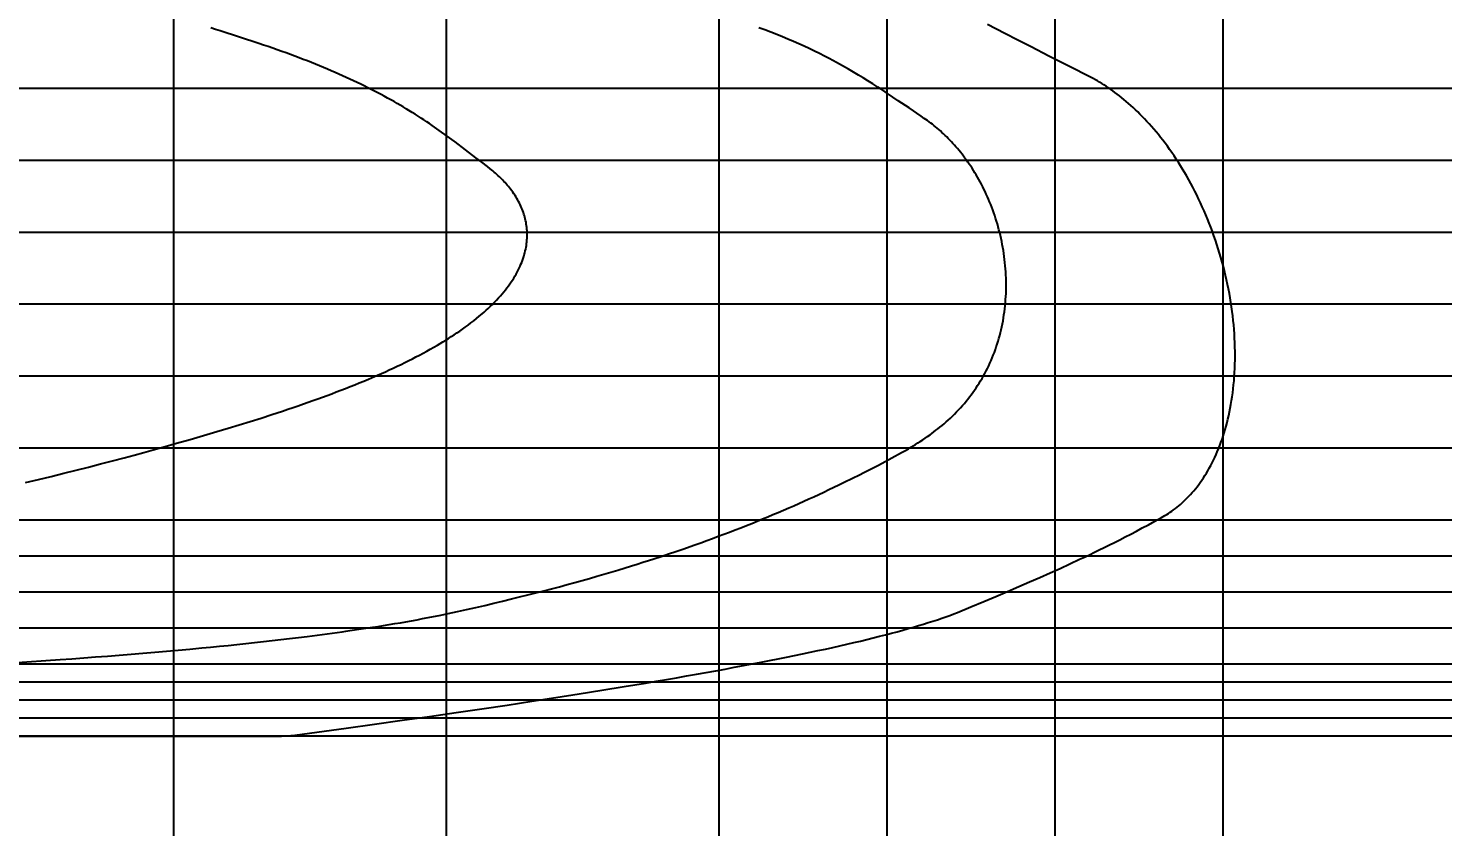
# Model space of a CAD drawing. Header units: millimetres. Extents: x -190954 to 154095, y 101 to 64253.
# Drawn here: x 221.2 to 234.3, y 140.33 to 147.72 of the extents above; entities that cross this region are included whole.
import ezdxf

# ---------------------------------------------------------------- set-up
doc = ezdxf.new("R2010")
doc.units = ezdxf.units.MM
for name, color, linetype in [('B1', 179, 'Continuous'), ('B2', 179, 'Continuous'), ('B3', 179, 'Continuous'), ('GRID', 179, 'Continuous'), ('WL20', 179, 'Continuous')]:
    doc.layers.add(name, color=color, linetype=linetype)
doc.styles.add('SLDTEXTSTYLE0', font='TXT', dxfattribs={"width": 0.75})
doc.dimstyles.new('SLDDIMSTYLE0', dxfattribs={"dimtxt": 3.175, "dimasz": 3.302, "dimexe": 0, "dimexo": 0.0625, "dimgap": 0.79375, "dimtad": 0, "dimtih": 1, "dimtoh": 1, "dimlfac": 1500, "dimrnd": 1e-09, "dimzin": 4, "dimdsep": 46, "dimtxsty": 'SLDTEXTSTYLE0', "dimsah": 1, "dimcen": 0.09, "dimadec": 0, "dimazin": 1, "dimtfac": 1, "dimtofl": 0, "dimtmove": 0, "dimatfit": 3, "dimfxl": 0, "dimfrac": 2, "dimtolj": 1, "dimtzin": 12, "dimarcsym": 0})

# ---------------------------------------------------------------- blocks, each defined once
blk = doc.blocks.new('_D')
at = {"layer": 'WL20'}
for p, q in [((25.597, 126.417), (25.597, 168.839)), ((227.596, 126.417), (227.596, 168.839)), ((25.597, 165.664), (126.8, 165.664)), ((227.596, 165.664), (146.741, 165.664))]:
    blk.add_line(p, q, dxfattribs=at)
for points in [[(25.597, 165.664), (28.899, 165.156), (28.899, 166.172)], [(227.596, 165.664), (224.294, 166.172), (224.294, 165.156)]]:
    blk.add_solid(points, dxfattribs=at)
at = {"layer": 'WL20', "insert": (126.8, 167.237), "char_height": 3.175, "attachment_point": 1, "style": 'SLDTEXTSTYLE0'}
blk.add_mtext('302998.00', dxfattribs=at)

msp = doc.modelspace()

# ---------------------------------------------------------------- linework, layer by layer
at = {"layer": 'B1', "color": 211}
for p, q in [((230.1589507, 147.7173347), (230.0810127, 147.7583227)), ((230.248808, 147.6705333), (230.1589507, 147.7173347)), ((230.3552507, 147.6155433), (230.248808, 147.6705333)), ((230.4851747, 147.5488713), (230.3552507, 147.6155433)), ((230.6493613, 147.465074), (230.4851747, 147.5488713)), ((230.8658073, 147.355078), (230.6493613, 147.465074)), ((231.0028807, 147.2855953), (230.8658073, 147.355078)), ((231.0409847, 147.266168), (231.0028807, 147.2855953)), ((231.0603513, 147.2558767), (231.0409847, 147.266168)), ((231.0798633, 147.2451453), (231.0603513, 147.2558767)), ((231.0995153, 147.2339653), (231.0798633, 147.2451453)), ((231.1193053, 147.22233), (231.0995153, 147.2339653)), ((231.139228, 147.2102307), (231.1193053, 147.22233)), ((231.1592793, 147.1976593), (231.139228, 147.2102307)), ((231.1794547, 147.1846093), (231.1592793, 147.1976593)), ((231.1997493, 147.1710727), (231.1794547, 147.1846093)), ((231.220158, 147.157042), (231.1997493, 147.1710727)), ((231.2406753, 147.14251), (231.220158, 147.157042)), ((231.261296, 147.12747), (231.2406753, 147.14251)), ((231.2820133, 147.1119153), (231.261296, 147.12747)), ((231.3028213, 147.0958387), (231.2820133, 147.1119153)), ((231.323714, 147.079234), (231.3028213, 147.0958387)), ((231.344684, 147.0620953), (231.323714, 147.079234)), ((231.3657247, 147.044416), (231.344684, 147.0620953)), ((231.3868273, 147.0261913), (231.3657247, 147.044416)), ((231.4079853, 147.0074153), (231.3868273, 147.0261913)), ((231.4291907, 146.9880827), (231.4079853, 147.0074153)), ((231.4504347, 146.9681893), (231.4291907, 146.9880827)), ((231.4717087, 146.9477307), (231.4504347, 146.9681893)), ((231.493004, 146.926702), (231.4717087, 146.9477307)), ((231.5143107, 146.9051007), (231.493004, 146.926702)), ((231.53562, 146.8829233), (231.5143107, 146.9051007)), ((231.556922, 146.8601667), (231.53562, 146.8829233)), ((231.5782067, 146.8368293), (231.556922, 146.8601667)), ((231.5994627, 146.8129087), (231.5782067, 146.8368293)), ((231.6206807, 146.7884033), (231.5994627, 146.8129087)), ((231.6418487, 146.7633127), (231.6206807, 146.7884033)), ((231.6629553, 146.7376373), (231.6418487, 146.7633127)), ((231.6839907, 146.711376), (231.6629553, 146.7376373)), ((231.7049413, 146.6845313), (231.6839907, 146.711376)), ((231.725796, 146.6571033), (231.7049413, 146.6845313)), ((231.7465427, 146.6290947), (231.725796, 146.6571033)), ((231.7671687, 146.600508), (231.7465427, 146.6290947)), ((231.787662, 146.5713467), (231.7671687, 146.600508)), ((231.8080093, 146.5416153), (231.787662, 146.5713467)), ((231.8281973, 146.511318), (231.8080093, 146.5416153)), ((231.848214, 146.48046), (231.8281973, 146.511318)), ((231.8680453, 146.4490473), (231.848214, 146.48046)), ((231.8876787, 146.4170873), (231.8680453, 146.4490473)), ((231.9071007, 146.3845873), (231.8876787, 146.4170873)), ((231.9262967, 146.351556), (231.9071007, 146.3845873)), ((231.9452547, 146.3180013), (231.9262967, 146.351556)), ((231.96396, 146.2839333), (231.9452547, 146.3180013)), ((231.9823993, 146.2493633), (231.96396, 146.2839333)), ((232.0005593, 146.2143013), (231.9823993, 146.2493633)), ((232.0184267, 146.17876), (232.0005593, 146.2143013)), ((232.035988, 146.1427513), (232.0184267, 146.17876)), ((232.05323, 146.1062887), (232.035988, 146.1427513)), ((232.0701387, 146.0693873), (232.05323, 146.1062887)), ((232.086702, 146.0320607), (232.0701387, 146.0693873)), ((232.1029067, 145.9943247), (232.086702, 146.0320607)), ((232.11874, 145.9561953), (232.1029067, 145.9943247)), ((232.1341893, 145.9176893), (232.11874, 145.9561953)), ((232.1492433, 145.878824), (232.1341893, 145.9176893)), ((232.1638893, 145.839618), (232.1492433, 145.878824)), ((232.1781153, 145.8000893), (232.1638893, 145.839618)), ((232.1919113, 145.7602573), (232.1781153, 145.8000893)), ((232.2052653, 145.720142), (232.1919113, 145.7602573)), ((232.2181667, 145.6797633), (232.2052653, 145.720142)), ((232.2306067, 145.6391413), (232.2181667, 145.6797633)), ((232.242574, 145.5982987), (232.2306067, 145.6391413)), ((232.2540607, 145.5572553), (232.242574, 145.5982987)), ((232.2650567, 145.516034), (232.2540607, 145.5572553)), ((232.2755553, 145.4746573), (232.2650567, 145.516034)), ((232.2855473, 145.4331467), (232.2755553, 145.4746573)), ((232.295026, 145.391526), (232.2855473, 145.4331467)), ((232.3039847, 145.349818), (232.295026, 145.391526)), ((232.312418, 145.308046), (232.3039847, 145.349818)), ((232.3203193, 145.2662327), (232.312418, 145.308046)), ((232.327684, 145.224402), (232.3203193, 145.2662327)), ((232.3345073, 145.1825767), (232.327684, 145.224402)), ((232.3407867, 145.1407813), (232.3345073, 145.1825767)), ((232.346518, 145.0990387), (232.3407867, 145.1407813)), ((232.3516987, 145.057372), (232.346518, 145.0990387)), ((232.3563273, 145.0158047), (232.3516987, 145.057372)), ((232.360402, 144.9743593), (232.3563273, 145.0158047)), ((232.3639233, 144.9330593), (232.360402, 144.9743593)), ((232.3668893, 144.8919273), (232.3639233, 144.9330593)), ((232.369302, 144.8509847), (232.3668893, 144.8919273)), ((232.3711627, 144.8102533), (232.369302, 144.8509847)), ((232.372472, 144.769756), (232.3711627, 144.8102533)), ((232.3732333, 144.7295127), (232.372472, 144.769756)), ((232.3734493, 144.689544), (232.3732333, 144.7295127)), ((232.3708627, 144.571488), (232.3722593, 144.6105127)), ((232.3722593, 144.6105127), (232.3731233, 144.6498707)), ((232.3731233, 144.6498707), (232.3734493, 144.689544)), ((232.3600573, 144.419092), (232.3635287, 144.4566007)), ((232.3635287, 144.4566007), (232.3664913, 144.4945147)), ((232.3664913, 144.4945147), (232.368938, 144.532816)), ((232.368938, 144.532816), (232.3708627, 144.571488)), ((232.34666, 144.309148), (232.3516147, 144.34535)), ((232.3516147, 144.34535), (232.3560833, 144.3820027)), ((232.3560833, 144.3820027), (232.3600573, 144.419092)), ((232.3221487, 144.169112), (232.328962, 144.20338)), ((232.328962, 144.20338), (232.3353247, 144.23815)), ((232.3353247, 144.23815), (232.3412267, 144.27341)), ((232.3412267, 144.27341), (232.34666, 144.309148)), ((232.2905867, 144.03727), (232.2991033, 144.0694267)), ((232.2991033, 144.0694267), (232.3072093, 144.1021253)), ((232.3072093, 144.1021253), (232.3148947, 144.1353567)), ((232.3148947, 144.1353567), (232.3221487, 144.169112)), ((232.2526373, 143.9142113), (232.2626853, 143.9441273)), ((232.2626853, 143.9441273), (232.2723673, 143.9746133)), ((232.2723673, 143.9746133), (232.2816713, 144.0056633)), ((232.2816713, 144.0056633), (232.2905867, 144.03727)), ((232.1973007, 143.773336), (232.2090093, 143.8003387)), ((232.2090093, 143.8003387), (232.2204087, 143.82793)), ((232.2204087, 143.82793), (232.2314873, 143.8561087)), ((232.2314873, 143.8561087), (232.242234, 143.88487)), ((232.242234, 143.88487), (232.2526373, 143.9142113)), ((232.1345273, 143.647204), (232.147608, 143.6712447)), ((232.147608, 143.6712447), (232.1604367, 143.695878)), ((232.1604367, 143.695878), (232.1730033, 143.7211047)), ((232.1730033, 143.7211047), (232.1852947, 143.746924)), ((232.1852947, 143.746924), (232.1973007, 143.773336)), ((232.0513927, 143.51531), (232.0657467, 143.5358347)), ((232.0657467, 143.5358347), (232.0799167, 143.556938)), ((232.0799167, 143.556938), (232.09389, 143.578624)), ((232.09389, 143.578624), (232.1076573, 143.6008953)), ((232.1076573, 143.6008953), (232.1212067, 143.6237547)), ((232.1212067, 143.6237547), (232.1345273, 143.647204)), ((231.9466007, 143.3874827), (231.9619627, 143.404082)), ((231.9619627, 143.404082), (231.9772107, 143.421226)), ((231.9772107, 143.421226), (231.992334, 143.43892)), ((231.992334, 143.43892), (232.007324, 143.4571707)), ((232.007324, 143.4571707), (232.0221707, 143.4759827)), ((232.0221707, 143.4759827), (232.0368633, 143.4953607)), ((232.0368633, 143.4953607), (232.0513927, 143.51531)), ((231.8046513, 143.2615033), (231.820652, 143.2735053)), ((231.820652, 143.2735053), (231.8366133, 143.2859887)), ((231.8366133, 143.2859887), (231.8525293, 143.2989613)), ((231.8525293, 143.2989613), (231.8683907, 143.3124313)), ((231.8683907, 143.3124313), (231.88419, 143.3264047)), ((231.88419, 143.3264047), (231.8999193, 143.34089)), ((231.8999193, 143.34089), (231.91557, 143.3558933)), ((231.91557, 143.3558933), (231.9311333, 143.371422)), ((231.9311333, 143.371422), (231.9466007, 143.3874827)), ((231.570816, 143.124048), (231.6300133, 143.1561553)), ((231.6300133, 143.1561553), (231.692182, 143.190258)), ((231.692182, 143.190258), (231.724316, 143.208438)), ((231.724316, 143.208438), (231.7404047, 143.2181513)), ((231.7404047, 143.2181513), (231.75649, 143.2283067)), ((231.75649, 143.2283067), (231.7725633, 143.238912)), ((231.7725633, 143.238912), (231.78862, 143.2499747)), ((231.78862, 143.2499747), (231.8046513, 143.2615033)), ((231.3060947, 142.9851513), (231.355876, 143.010668)), ((231.355876, 143.010668), (231.4069793, 143.0371567)), ((231.4069793, 143.0371567), (231.4596453, 143.064764)), ((231.4596453, 143.064764), (231.5141513, 143.093662)), ((231.5141513, 143.093662), (231.570816, 143.124048)), ((231.0703907, 142.8681133), (231.1163027, 142.890434)), ((231.1163027, 142.890434), (231.1626867, 142.9132127)), ((231.1626867, 142.9132127), (231.2096767, 142.9365307)), ((231.2096767, 142.9365307), (231.257424, 142.9604767)), ((231.257424, 142.9604767), (231.3060947, 142.9851513)), ((230.752872, 142.7193373), (230.8438813, 142.761062)), ((230.8438813, 142.761062), (230.9342913, 142.8032093)), ((230.9342913, 142.8032093), (230.979494, 142.824564)), ((230.979494, 142.824564), (231.0248253, 142.8461787)), ((231.0248253, 142.8461787), (231.0703907, 142.8681133)), ((230.46982, 142.5933233), (230.5664533, 142.635778)), ((230.5664533, 142.635778), (230.6606033, 142.6776827)), ((230.6606033, 142.6776827), (230.752872, 142.7193373)), ((230.1589607, 142.4597953), (230.2666967, 142.505618)), ((230.2666967, 142.505618), (230.3701047, 142.5500313)), ((230.3701047, 142.5500313), (230.46982, 142.5933233)), ((229.8020713, 142.3108667), (229.9277453, 142.362716)), ((229.9277453, 142.362716), (230.04622, 142.412266)), ((230.04622, 142.412266), (230.1589607, 142.4597953)), ((229.5329853, 142.2166373), (229.5758327, 142.2303247)), ((229.5758327, 142.2303247), (229.6172113, 142.2439367)), ((229.6172113, 142.2439367), (229.6571207, 142.2574733)), ((229.6571207, 142.2574733), (229.695562, 142.2709347)), ((229.695562, 142.2709347), (229.7325333, 142.2843207)), ((229.7325333, 142.2843207), (229.7680367, 142.2976313)), ((229.7680367, 142.2976313), (229.8020713, 142.3108667)), ((229.0812627, 142.090058), (229.1373293, 142.104424)), ((229.1373293, 142.104424), (229.1919273, 142.1187147)), ((229.1919273, 142.1187147), (229.245056, 142.13293)), ((229.245056, 142.13293), (229.2967167, 142.1470693)), ((229.2967167, 142.1470693), (229.346908, 142.161134)), ((229.346908, 142.161134), (229.3956307, 142.1751227)), ((229.3956307, 142.1751227), (229.4428847, 142.189036)), ((229.4428847, 142.189036), (229.4886693, 142.2028747)), ((229.4886693, 142.2028747), (229.5329853, 142.2166373)), ((228.510564, 141.957374), (228.5798507, 141.972418)), ((228.5798507, 141.972418), (228.647668, 141.9873867)), ((228.647668, 141.9873867), (228.7140167, 142.00228)), ((228.7140167, 142.00228), (228.778896, 142.0170987)), ((228.778896, 142.0170987), (228.8423073, 142.0318413)), ((228.8423073, 142.0318413), (228.9042493, 142.0465087)), ((228.9042493, 142.0465087), (228.9647227, 142.0611007)), ((228.9647227, 142.0611007), (229.0237267, 142.0756173)), ((229.0237267, 142.0756173), (229.0812627, 142.090058)), ((227.8208907, 141.8185833), (227.903396, 141.834306)), ((227.903396, 141.834306), (227.9844333, 141.8499533)), ((227.9844333, 141.8499533), (228.0640013, 141.8655253)), ((228.0640013, 141.8655253), (228.1421007, 141.881022)), ((228.1421007, 141.881022), (228.2187307, 141.8964427)), ((228.2187307, 141.8964427), (228.2938927, 141.9117887)), ((228.2938927, 141.9117887), (228.3675853, 141.9270593)), ((228.3675853, 141.9270593), (228.4398093, 141.942254)), ((228.4398093, 141.942254), (228.510564, 141.957374)), ((227.1079667, 141.6900887), (227.2022233, 141.706414)), ((227.2022233, 141.706414), (227.2950107, 141.7226647)), ((227.2950107, 141.7226647), (227.3863293, 141.7388393)), ((227.3863293, 141.7388393), (227.4761793, 141.7549387)), ((227.4761793, 141.7549387), (227.5645607, 141.7709633)), ((227.5645607, 141.7709633), (227.6514727, 141.786912)), ((227.6514727, 141.786912), (227.736916, 141.8027853)), ((227.736916, 141.8027853), (227.8208907, 141.8185833)), ((226.301038, 141.5567693), (226.5115833, 141.5905513)), ((226.5115833, 141.5905513), (226.7162527, 141.624032)), ((226.7162527, 141.624032), (226.9150473, 141.6572107)), ((226.9150473, 141.6572107), (227.0122413, 141.6736873)), ((227.0122413, 141.6736873), (227.1079667, 141.6900887)), ((225.4001033, 141.418626), (225.63415, 141.453614)), ((225.63415, 141.453614), (225.8623213, 141.4883007)), ((225.8623213, 141.4883007), (226.0846173, 141.522686)), ((226.0846173, 141.522686), (226.301038, 141.5567693)), ((224.405164, 141.275658), (224.662712, 141.3118527)), ((224.662712, 141.3118527), (224.9143847, 141.3477453)), ((224.9143847, 141.3477453), (225.160182, 141.383336)), ((225.160182, 141.383336), (225.4001033, 141.418626)), ((223.6666133, 141.1745693), (223.73559, 141.183854)), ((223.73559, 141.183854), (223.8724427, 141.2023653)), ((223.8724427, 141.2023653), (224.1417413, 141.2391627)), ((224.1417413, 141.2391627), (224.405164, 141.275658)), ((220.7747993, 141.1652667), (222.07643, 141.1652667)), ((222.07643, 141.1652667), (223.0172527, 141.1652667)), ((223.0172527, 141.1652667), (223.352362, 141.1652667)), ((223.352362, 141.1652667), (223.4860907, 141.1652667)), ((223.4860907, 141.1652667), (223.5444987, 141.1652667)), ((223.5444987, 141.1652667), (223.6319867, 141.1699207)), ((223.6319867, 141.1699207), (223.6666133, 141.1745693))]:
    msp.add_line(p, q, dxfattribs=at)
at = {"layer": 'B2', "color": 211}
for p, q in [((228.020804, 147.706286), (227.964888, 147.7270587)), ((228.0755473, 147.6853713), (228.020804, 147.706286)), ((228.1291733, 147.6643013), (228.0755473, 147.6853713)), ((228.1817367, 147.6430613), (228.1291733, 147.6643013)), ((228.233294, 147.6216353), (228.1817367, 147.6430613)), ((228.2839007, 147.6000073), (228.233294, 147.6216353)), ((228.3336127, 147.5781593), (228.2839007, 147.6000073)), ((228.382488, 147.5560753), (228.3336127, 147.5781593)), ((228.4305867, 147.5337347), (228.382488, 147.5560753)), ((228.4779673, 147.5111173), (228.4305867, 147.5337347)), ((228.5246947, 147.488202), (228.4779673, 147.5111173)), ((228.5708327, 147.464966), (228.5246947, 147.488202)), ((228.6164493, 147.4413833), (228.5708327, 147.464966)), ((228.649972, 147.4236613), (228.6164493, 147.4413833)), ((228.6832753, 147.4057227), (228.649972, 147.4236613)), ((228.7394213, 147.374734), (228.6832753, 147.4057227)), ((228.7673447, 147.3589713), (228.7394213, 147.374734)), ((228.7951993, 147.3430173), (228.7673447, 147.3589713)), ((228.84078, 147.3164207), (228.7951993, 147.3430173)), ((228.886344, 147.289238), (228.84078, 147.3164207)), ((228.929864, 147.2627453), (228.886344, 147.289238)), ((228.9722407, 147.236472), (228.929864, 147.2627453)), ((229.0193687, 147.206728), (228.9722407, 147.236472)), ((229.065414, 147.177184), (229.0193687, 147.206728)), ((229.1105647, 147.147804), (229.065414, 147.177184)), ((229.155, 147.118536), (229.1105647, 147.147804)), ((229.2054807, 147.0849287), (229.155, 147.118536)), ((229.2554647, 147.0513533), (229.2054807, 147.0849287)), ((229.3548033, 146.9840773), (229.2554647, 147.0513533)), ((229.4674987, 146.9074667), (229.3548033, 146.9840773)), ((229.4960753, 146.8879833), (229.4674987, 146.9074667)), ((229.510558, 146.8778207), (229.4960753, 146.8879833)), ((229.525196, 146.8672913), (229.510558, 146.8778207)), ((229.540268, 146.8561733), (229.525196, 146.8672913)), ((229.5553293, 146.8447753), (229.540268, 146.8561733)), ((229.5703773, 146.8330947), (229.5553293, 146.8447753)), ((229.585408, 146.8211253), (229.5703773, 146.8330947)), ((229.6002193, 146.8090287), (229.585408, 146.8211253)), ((229.6150073, 146.7966433), (229.6002193, 146.8090287)), ((229.6297693, 146.783966), (229.6150073, 146.7966433)), ((229.6445007, 146.7709927), (229.6297693, 146.783966)), ((229.659198, 146.7577193), (229.6445007, 146.7709927)), ((229.6738573, 146.7441427), (229.659198, 146.7577193)), ((229.688474, 146.7302593), (229.6738573, 146.7441427)), ((229.7030487, 146.7160667), (229.688474, 146.7302593)), ((229.7175653, 146.7015587), (229.7030487, 146.7160667)), ((229.7320293, 146.686736), (229.7175653, 146.7015587)), ((229.746434, 146.6715933), (229.7320293, 146.686736)), ((229.7607733, 146.6561293), (229.746434, 146.6715933)), ((229.775042, 146.6403407), (229.7607733, 146.6561293)), ((229.7892353, 146.6242253), (229.775042, 146.6403407)), ((229.8033473, 146.6077807), (229.7892353, 146.6242253)), ((229.8173733, 146.591006), (229.8033473, 146.6077807)), ((229.8313067, 146.5738987), (229.8173733, 146.591006)), ((229.8451413, 146.5564573), (229.8313067, 146.5738987)), ((229.858872, 146.5386813), (229.8451413, 146.5564573)), ((229.8724927, 146.52057), (229.858872, 146.5386813)), ((229.8859953, 146.5021213), (229.8724927, 146.52057)), ((229.8993747, 146.483336), (229.8859953, 146.5021213)), ((229.912624, 146.4642133), (229.8993747, 146.483336)), ((229.9257427, 146.4447553), (229.912624, 146.4642133)), ((229.9387047, 146.4249593), (229.9257427, 146.4447553)), ((229.9515213, 146.4048293), (229.9387047, 146.4249593)), ((229.9641807, 146.3843647), (229.9515213, 146.4048293)), ((229.976674, 146.363568), (229.9641807, 146.3843647)), ((229.988994, 146.3424407), (229.976674, 146.363568)), ((230.0011333, 146.3209847), (229.988994, 146.3424407)), ((230.0130847, 146.2992033), (230.0011333, 146.3209847)), ((230.02484, 146.2771), (230.0130847, 146.2992033)), ((230.036392, 146.2546767), (230.02484, 146.2771)), ((230.0477327, 146.231938), (230.036392, 146.2546767)), ((230.0588533, 146.208888), (230.0477327, 146.231938)), ((230.069748, 146.1855313), (230.0588533, 146.208888)), ((230.0804053, 146.1618727), (230.069748, 146.1855313)), ((230.0908207, 146.137918), (230.0804053, 146.1618727)), ((230.1009847, 146.113672), (230.0908207, 146.137918)), ((230.1109007, 146.0891427), (230.1009847, 146.113672)), ((230.120528, 146.064334), (230.1109007, 146.0891427)), ((230.1298913, 146.0392547), (230.120528, 146.064334)), ((230.1389713, 146.0139113), (230.1298913, 146.0392547)), ((230.147762, 145.9883127), (230.1389713, 146.0139113)), ((230.1562527, 145.9624653), (230.147762, 145.9883127)), ((230.1644387, 145.9363787), (230.1562527, 145.9624653)), ((230.1723113, 145.9100607), (230.1644387, 145.9363787)), ((230.1798633, 145.883522), (230.1723113, 145.9100607)), ((230.1870873, 145.8567707), (230.1798633, 145.883522)), ((230.193976, 145.8298173), (230.1870873, 145.8567707)), ((230.2005233, 145.802672), (230.193976, 145.8298173)), ((230.206722, 145.7753453), (230.2005233, 145.802672)), ((230.2125647, 145.7478473), (230.206722, 145.7753453)), ((230.2180467, 145.7201893), (230.2125647, 145.7478473)), ((230.2231607, 145.6923833), (230.2180467, 145.7201893)), ((230.2279153, 145.66444), (230.2231607, 145.6923833)), ((230.2322633, 145.6363713), (230.2279153, 145.66444)), ((230.23624, 145.60819), (230.2322633, 145.6363713)), ((230.239828, 145.5799067), (230.23624, 145.60819)), ((230.243022, 145.5515347), (230.239828, 145.5799067)), ((230.2458153, 145.523086), (230.243022, 145.5515347)), ((230.248206, 145.4945733), (230.2458153, 145.523086)), ((230.25019, 145.4660087), (230.248206, 145.4945733)), ((230.2517633, 145.437406), (230.25019, 145.4660087)), ((230.2529227, 145.4087767), (230.2517633, 145.437406)), ((230.2536647, 145.380134), (230.2529227, 145.4087767)), ((230.2539867, 145.3514913), (230.2536647, 145.380134)), ((230.2492507, 145.2087053), (230.251038, 145.237164)), ((230.251038, 145.237164), (230.2524147, 145.265684)), ((230.2524147, 145.265684), (230.2533633, 145.2942533)), ((230.2533633, 145.2942533), (230.253888, 145.32286)), ((230.253888, 145.32286), (230.2539867, 145.3514913)), ((230.237732, 145.0957347), (230.24125, 145.1238253)), ((230.24125, 145.1238253), (230.24434, 145.1520253)), ((230.24434, 145.1520253), (230.2470013, 145.1803227)), ((230.2470013, 145.1803227), (230.2492507, 145.2087053)), ((230.213746, 144.9573133), (230.2193907, 144.9846913)), ((230.2193907, 144.9846913), (230.2246127, 145.0122327)), ((230.2246127, 145.0122327), (230.2294113, 145.039928)), ((230.2294113, 145.039928), (230.2337847, 145.0677653)), ((230.2337847, 145.0677653), (230.237732, 145.0957347)), ((230.179282, 144.82321), (230.1869973, 144.8496287)), ((230.1869973, 144.8496287), (230.1943053, 144.8762573)), ((230.1943053, 144.8762573), (230.2012007, 144.9030867)), ((230.2012007, 144.9030867), (230.207682, 144.9301087)), ((230.207682, 144.9301087), (230.213746, 144.9573133)), ((230.1347093, 144.6945273), (230.14441, 144.7197847)), ((230.14441, 144.7197847), (230.1537213, 144.7452887)), ((230.1537213, 144.7452887), (230.162656, 144.7710307)), ((230.162656, 144.7710307), (230.1711613, 144.797008)), ((230.1711613, 144.797008), (230.179282, 144.82321)), ((230.0805373, 144.5721267), (230.0921113, 144.5960713)), ((230.0921113, 144.5960713), (230.1033207, 144.6202887)), ((230.1033207, 144.6202887), (230.11416, 144.6447733)), ((230.11416, 144.6447733), (230.1246253, 144.6695213)), ((230.1246253, 144.6695213), (230.1347093, 144.6945273)), ((230.0037167, 144.4343747), (230.0173713, 144.4566153)), ((230.0173713, 144.4566153), (230.0306933, 144.479146)), ((230.0306933, 144.479146), (230.0436753, 144.5019653)), ((230.0436753, 144.5019653), (230.056314, 144.5250707)), ((230.056314, 144.5250707), (230.0686027, 144.5484587)), ((230.0686027, 144.5484587), (230.0805373, 144.5721267)), ((229.9150947, 144.307094), (229.930634, 144.3275713)), ((229.930634, 144.3275713), (229.9458733, 144.3483427)), ((229.9458733, 144.3483427), (229.9608067, 144.3694093)), ((229.9608067, 144.3694093), (229.975442, 144.3907687)), ((229.975442, 144.3907687), (229.989734, 144.412426)), ((229.989734, 144.412426), (230.0037167, 144.4343747)), ((229.794988, 144.1684607), (229.8136367, 144.188024)), ((229.8136367, 144.188024), (229.8319867, 144.2079087)), ((229.8319867, 144.2079087), (229.8500327, 144.2281187)), ((229.8500327, 144.2281187), (229.8667227, 144.2474247)), ((229.8667227, 144.2474247), (229.8831327, 144.267022)), ((229.8831327, 144.267022), (229.899258, 144.2869113)), ((229.899258, 144.2869113), (229.9150947, 144.307094)), ((229.659944, 144.0430687), (229.6786753, 144.0589673)), ((229.6786753, 144.0589673), (229.69747, 144.0753593)), ((229.69747, 144.0753593), (229.7175253, 144.0933633)), ((229.7175253, 144.0933633), (229.7373107, 144.1116713)), ((229.7373107, 144.1116713), (229.7568193, 144.130288)), ((229.7568193, 144.130288), (229.776048, 144.149216)), ((229.776048, 144.149216), (229.794988, 144.1684607)), ((229.5038393, 143.9250607), (229.526298, 143.940632)), ((229.526298, 143.940632), (229.5488433, 143.956698)), ((229.5488433, 143.956698), (229.5672093, 143.9701233)), ((229.5672093, 143.9701233), (229.5856347, 143.9839113)), ((229.5856347, 143.9839113), (229.60412, 143.9980793)), ((229.60412, 143.9980793), (229.6226667, 144.0126473)), ((229.6226667, 144.0126473), (229.641274, 144.0276367)), ((229.641274, 144.0276367), (229.659944, 144.0430687)), ((229.2835753, 143.7912773), (229.3270713, 143.8153687)), ((229.3270713, 143.8153687), (229.3489047, 143.827828)), ((229.3489047, 143.827828), (229.3708093, 143.8406053)), ((229.3708093, 143.8406053), (229.392786, 143.853726)), ((229.392786, 143.853726), (229.4148387, 143.8672)), ((229.4148387, 143.8672), (229.436968, 143.8810487)), ((229.436968, 143.8810487), (229.4591767, 143.8952933)), ((229.4591767, 143.8952933), (229.481466, 143.9099567)), ((229.481466, 143.9099567), (229.5038393, 143.9250607)), ((228.9420347, 143.6104467), (229.0704253, 143.6769207)), ((229.0704253, 143.6769207), (229.1335787, 143.7102887)), ((229.1335787, 143.7102887), (229.1961393, 143.7437733)), ((229.1961393, 143.7437733), (229.2835753, 143.7912773)), ((228.7487287, 143.5138047), (228.8368333, 143.5573307)), ((228.8368333, 143.5573307), (228.8897147, 143.5838733)), ((228.8897147, 143.5838733), (228.9420347, 143.6104467)), ((228.4733307, 143.3832553), (228.5204867, 143.4050307)), ((228.5204867, 143.4050307), (228.5671173, 143.4267907)), ((228.5671173, 143.4267907), (228.6132393, 143.4485453)), ((228.6132393, 143.4485453), (228.6588707, 143.4702987)), ((228.6588707, 143.4702987), (228.704028, 143.4920507)), ((228.704028, 143.4920507), (228.7487287, 143.5138047)), ((228.1928673, 143.25867), (228.2409567, 143.279454)), ((228.2409567, 143.279454), (228.288492, 143.3002313)), ((228.288492, 143.3002313), (228.335484, 143.3210007)), ((228.335484, 143.3210007), (228.3819467, 143.3417627)), ((228.3819467, 143.3417627), (228.4278913, 143.3625173)), ((228.4278913, 143.3625173), (228.4733307, 143.3832553)), ((227.898744, 143.136554), (227.9486593, 143.1566873)), ((227.9486593, 143.1566873), (227.997998, 143.1768213)), ((227.997998, 143.1768213), (228.046768, 143.196954)), ((228.046768, 143.196954), (228.0949773, 143.2170773)), ((228.0949773, 143.2170773), (228.144212, 143.23788)), ((228.144212, 143.23788), (228.1928673, 143.25867)), ((227.5351733, 142.9967787), (227.588442, 143.0165347)), ((227.588442, 143.0165347), (227.6411067, 143.036298)), ((227.6411067, 143.036298), (227.6931747, 143.056074)), ((227.6931747, 143.056074), (227.7454673, 143.0761833)), ((227.7454673, 143.0761833), (227.7971553, 143.0963)), ((227.7971553, 143.0963), (227.8482453, 143.116424)), ((227.8482453, 143.116424), (227.898744, 143.136554)), ((227.1939613, 142.8758893), (227.2597693, 142.8984727)), ((227.2597693, 142.8984727), (227.371754, 142.9376933)), ((227.371754, 142.9376933), (227.426834, 142.9573607)), ((227.426834, 142.9573607), (227.481312, 142.977068)), ((227.481312, 142.977068), (227.5351733, 142.9967787)), ((226.7860267, 142.7430767), (226.8380747, 142.7593547)), ((226.8380747, 142.7593547), (226.889694, 142.7756853)), ((226.889694, 142.7756853), (226.9408913, 142.792082)), ((226.9408913, 142.792082), (226.991634, 142.8084953)), ((226.991634, 142.8084953), (227.0598853, 142.830884)), ((227.0598853, 142.830884), (227.1273273, 142.853348)), ((227.1273273, 142.853348), (227.1939613, 142.8758893)), ((226.329272, 142.6079573), (226.396286, 142.6269467)), ((226.396286, 142.6269467), (226.4627273, 142.6460487)), ((226.4627273, 142.6460487), (226.5285867, 142.6652593)), ((226.5285867, 142.6652593), (226.5938547, 142.6845727)), ((226.5938547, 142.6845727), (226.6585227, 142.7039833)), ((226.6585227, 142.7039833), (226.7860267, 142.7430767)), ((225.82403, 142.4733173), (225.8983573, 142.492218)), ((225.8983573, 142.492218), (225.972152, 142.511284)), ((225.972152, 142.511284), (226.045398, 142.5305093)), ((226.045398, 142.5305093), (226.1180807, 142.5498893)), ((226.1180807, 142.5498893), (226.1901847, 142.5694167)), ((226.1901847, 142.5694167), (226.2616953, 142.5890867)), ((226.2616953, 142.5890867), (226.329272, 142.6079573)), ((225.2582973, 142.338886), (225.3424013, 142.3578593)), ((225.3424013, 142.3578593), (225.42603, 142.3770647)), ((225.42603, 142.3770647), (225.509162, 142.3964993)), ((225.509162, 142.3964993), (225.5917747, 142.4161573)), ((225.5917747, 142.4161573), (225.6738433, 142.4360307)), ((225.6738433, 142.4360307), (225.7491867, 142.4545867)), ((225.7491867, 142.4545867), (225.82403, 142.4733173)), ((224.6448767, 142.2164767), (224.696414, 142.2254827)), ((224.696414, 142.2254827), (224.747854, 142.234678)), ((224.747854, 142.234678), (224.799186, 142.244068)), ((224.799186, 142.244068), (224.8504107, 142.2536653)), ((224.8504107, 142.2536653), (224.9015107, 142.2634753)), ((224.9015107, 142.2634753), (224.9524793, 142.2735087)), ((224.9524793, 142.2735087), (225.0033053, 142.2837747)), ((225.0033053, 142.2837747), (225.04609, 142.2926313)), ((225.04609, 142.2926313), (225.0887567, 142.3016693)), ((225.0887567, 142.3016693), (225.173742, 142.3201507)), ((225.173742, 142.3201507), (225.2582973, 142.338886)), ((223.781808, 142.0894593), (224.104776, 142.1324713)), ((224.104776, 142.1324713), (224.1411853, 142.13762)), ((224.1411853, 142.13762), (224.1775693, 142.1428307)), ((224.1775693, 142.1428307), (224.3859353, 142.1740313)), ((224.3859353, 142.1740313), (224.4378733, 142.1821967)), ((224.4378733, 142.1821967), (224.4897413, 142.190518)), ((224.4897413, 142.190518), (224.541534, 142.1990007)), ((224.541534, 142.1990007), (224.593248, 142.2076513)), ((224.593248, 142.2076513), (224.6448767, 142.2164767)), ((222.4790993, 141.952164), (222.5879993, 141.961912)), ((222.5879993, 141.961912), (222.6967913, 141.971918)), ((222.6967913, 141.971918), (222.8054727, 141.9821913)), ((222.8054727, 141.9821913), (222.887192, 141.990108)), ((222.887192, 141.990108), (222.968848, 141.998188)), ((222.968848, 141.998188), (223.0504427, 142.006438)), ((223.0504427, 142.006438), (223.1319733, 142.0148633)), ((223.1319733, 142.0148633), (223.2134453, 142.0234727)), ((223.2134453, 142.0234727), (223.29485, 142.0322707)), ((223.29485, 142.0322707), (223.37619, 142.0412647)), ((223.37619, 142.0412647), (223.4574613, 142.050462)), ((223.4574613, 142.050462), (223.5386627, 142.059872)), ((223.5386627, 142.059872), (223.61979, 142.069502)), ((223.61979, 142.069502), (223.700842, 142.079362)), ((223.700842, 142.079362), (223.781808, 142.0894593)), ((221.0524567, 141.8448007), (221.4937653, 141.874458)), ((221.4937653, 141.874458), (221.6037467, 141.8822973)), ((221.6037467, 141.8822973), (221.713594, 141.8903187)), ((221.713594, 141.8903187), (221.8233127, 141.898528)), ((221.8233127, 141.898528), (221.9329067, 141.9069333)), ((221.9329067, 141.9069333), (222.042378, 141.9155413)), ((222.042378, 141.9155413), (222.1517307, 141.9243593)), ((222.1517307, 141.9243593), (222.2609667, 141.9333973)), ((222.2609667, 141.9333973), (222.3700853, 141.9426607)), ((222.3700853, 141.9426607), (222.4790993, 141.952164))]:
    msp.add_line(p, q, dxfattribs=at)
at = {"layer": 'B3', "color": 211}
for p, q in [((222.9326, 147.712136), (222.8894413, 147.7273633)), ((222.9763407, 147.6970867), (222.9326, 147.712136)), ((223.1568893, 147.6386693), (222.9763407, 147.6970867)), ((223.3353727, 147.580998), (223.1568893, 147.6386693)), ((223.3786793, 147.5664933), (223.3353727, 147.580998)), ((223.4214713, 147.5519527), (223.3786793, 147.5664933)), ((223.4637547, 147.537374), (223.4214713, 147.5519527)), ((223.5055347, 147.5227573), (223.4637547, 147.537374)), ((223.5468173, 147.5081013), (223.5055347, 147.5227573)), ((223.587608, 147.4934047), (223.5468173, 147.5081013)), ((223.627912, 147.478666), (223.587608, 147.4934047)), ((223.6677353, 147.4638853), (223.627912, 147.478666)), ((223.7070833, 147.4490613), (223.6677353, 147.4638853)), ((223.7459627, 147.434192), (223.7070833, 147.4490613)), ((223.784378, 147.4192773), (223.7459627, 147.434192)), ((223.8223353, 147.404316), (223.784378, 147.4192773)), ((223.8598407, 147.389306), (223.8223353, 147.404316)), ((223.8969, 147.3742473), (223.8598407, 147.389306)), ((223.9335187, 147.3591387), (223.8969, 147.3742473)), ((223.9697027, 147.343978), (223.9335187, 147.3591387)), ((224.0054587, 147.3287647), (223.9697027, 147.343978)), ((224.0407913, 147.313498), (224.0054587, 147.3287647)), ((224.075708, 147.298176), (224.0407913, 147.313498)), ((224.1102147, 147.2827973), (224.075708, 147.298176)), ((224.1443173, 147.2673613), (224.1102147, 147.2827973)), ((224.178022, 147.251866), (224.1443173, 147.2673613)), ((224.2115067, 147.23623), (224.178022, 147.251866)), ((224.2442633, 147.2206927), (224.2115067, 147.23623)), ((224.2781327, 147.204372), (224.2442633, 147.2206927)), ((224.3112267, 147.1881647), (224.2781327, 147.204372)), ((224.3435673, 147.172072), (224.3112267, 147.1881647)), ((224.375174, 147.156094), (224.3435673, 147.172072)), ((224.406066, 147.140234), (224.375174, 147.156094)), ((224.4362627, 147.12449), (224.406066, 147.140234)), ((224.4657833, 147.1088633), (224.4362627, 147.12449)), ((224.4946473, 147.093356), (224.4657833, 147.1088633)), ((224.5258687, 147.07632), (224.4946473, 147.093356)), ((224.556332, 147.05943), (224.5258687, 147.07632)), ((224.586062, 147.042686), (224.556332, 147.05943)), ((224.6150833, 147.026088), (224.586062, 147.042686)), ((224.6434193, 147.009638), (224.6150833, 147.026088)), ((224.671092, 146.9933327), (224.6434193, 147.009638)), ((224.6981253, 146.977174), (224.671092, 146.9933327)), ((224.7245407, 146.9611613), (224.6981253, 146.977174)), ((224.753634, 146.9432653), (224.7245407, 146.9611613)), ((224.781998, 146.9255547), (224.753634, 146.9432653)), ((224.809662, 146.9080273), (224.781998, 146.9255547)), ((224.8366533, 146.8906807), (224.809662, 146.9080273)), ((224.8630007, 146.8735193), (224.8366533, 146.8906807)), ((224.88873, 146.8565367), (224.8630007, 146.8735193)), ((224.9138673, 146.8397327), (224.88873, 146.8565367)), ((224.938438, 146.8231073), (224.9138673, 146.8397327)), ((225.1422287, 146.6778833), (224.938438, 146.8231073)), ((225.152998, 146.6698753), (225.1422287, 146.6778833)), ((225.344272, 146.5236567), (225.152998, 146.6698753)), ((225.3980907, 146.4816613), (225.344272, 146.5236567)), ((225.4501087, 146.4410107), (225.3980907, 146.4816613)), ((225.475562, 146.421042), (225.4501087, 146.4410107)), ((225.5008633, 146.400364), (225.475562, 146.421042)), ((225.5134673, 146.3896707), (225.5008633, 146.400364)), ((225.5260387, 146.378726), (225.5134673, 146.3896707)), ((225.538576, 146.3675153), (225.5260387, 146.378726)), ((225.5510833, 146.3560347), (225.538576, 146.3675153)), ((225.561692, 146.346), (225.5510833, 146.3560347)), ((225.5722793, 146.33575), (225.561692, 146.346)), ((225.5828353, 146.3252587), (225.5722793, 146.33575)), ((225.59336, 146.3145153), (225.5828353, 146.3252587)), ((225.6038493, 146.3034993), (225.59336, 146.3145153)), ((225.6143033, 146.2921987), (225.6038493, 146.3034993)), ((225.6247187, 146.2805933), (225.6143033, 146.2921987)), ((225.6350927, 146.268664), (225.6247187, 146.2805933)), ((225.6454227, 146.2563873), (225.6350927, 146.268664)), ((225.6557047, 146.2437373), (225.6454227, 146.2563873)), ((225.6659353, 146.2306847), (225.6557047, 146.2437373)), ((225.6761127, 146.217206), (225.6659353, 146.2306847)), ((225.6866173, 146.2026807), (225.6761127, 146.217206)), ((225.6967973, 146.1879807), (225.6866173, 146.2026807)), ((225.706636, 146.1731047), (225.6967973, 146.1879807)), ((225.7161247, 146.158052), (225.706636, 146.1731047)), ((225.72427, 146.144504), (225.7161247, 146.158052)), ((225.7321253, 146.1308167), (225.72427, 146.144504)), ((225.7396847, 146.1169893), (225.7321253, 146.1308167)), ((225.7469413, 146.1030227), (225.7396847, 146.1169893)), ((225.7538893, 146.0889173), (225.7469413, 146.1030227)), ((225.760522, 146.0746733), (225.7538893, 146.0889173)), ((225.766834, 146.0602913), (225.760522, 146.0746733)), ((225.7728247, 146.045772), (225.766834, 146.0602913)), ((225.778468, 146.0311147), (225.7728247, 146.045772)), ((225.7837773, 146.0163227), (225.778468, 146.0311147)), ((225.78874, 146.0013953), (225.7837773, 146.0163227)), ((225.79335, 145.986334), (225.78874, 146.0013953)), ((225.7975987, 145.9711393), (225.79335, 145.986334)), ((225.8014813, 145.9558133), (225.7975987, 145.9711393)), ((225.8049907, 145.9403573), (225.8014813, 145.9558133)), ((225.8081213, 145.924772), (225.8049907, 145.9403573)), ((225.8108653, 145.90906), (225.8081213, 145.924772)), ((225.8132173, 145.893222), (225.8108653, 145.90906)), ((225.81517, 145.8772607), (225.8132173, 145.893222)), ((225.816718, 145.8611767), (225.81517, 145.8772607)), ((225.815664, 145.7453633), (225.8171313, 145.7622373)), ((225.8178527, 145.8449733), (225.816718, 145.8611767)), ((225.8171313, 145.7622373), (225.8181493, 145.779006)), ((225.81857, 145.8286527), (225.8178527, 145.8449733)), ((225.8181493, 145.779006), (225.818736, 145.7956673)), ((225.8188627, 145.812216), (225.81857, 145.8286527)), ((225.818736, 145.7956673), (225.8188627, 145.812216)), ((225.7923227, 145.6245313), (225.7970967, 145.6420627)), ((225.7970967, 145.6420627), (225.8013813, 145.6595093)), ((225.8013813, 145.6595093), (225.8051833, 145.676868)), ((225.8051833, 145.676868), (225.8085067, 145.694136)), ((225.8085067, 145.694136), (225.8113573, 145.71131)), ((225.8113573, 145.71131), (225.813742, 145.7283867)), ((225.813742, 145.7283867), (225.815664, 145.7453633)), ((225.735932, 145.4816487), (225.7447933, 145.499732)), ((225.7447933, 145.499732), (225.7531433, 145.51776)), ((225.7531433, 145.51776), (225.76094, 145.535726)), ((225.76094, 145.535726), (225.768234, 145.5536287)), ((225.768234, 145.5536287), (225.7750147, 145.571464)), ((225.7750147, 145.571464), (225.7812873, 145.5892287)), ((225.7812873, 145.5892287), (225.787054, 145.6069193)), ((225.787054, 145.6069193), (225.7923227, 145.6245313)), ((225.658854, 145.3537907), (225.6715007, 145.3721667)), ((225.6715007, 145.3721667), (225.6835973, 145.390512)), ((225.6835973, 145.390512), (225.6951467, 145.4088227)), ((225.6951467, 145.4088227), (225.7061513, 145.427096)), ((225.7061513, 145.427096), (225.716616, 145.4453267)), ((225.716616, 145.4453267), (225.7265407, 145.463512)), ((225.7265407, 145.463512), (225.735932, 145.4816487)), ((225.5547367, 145.2246033), (225.5712827, 145.2430933)), ((225.5712827, 145.2430933), (225.58728, 145.261578)), ((225.58728, 145.261578), (225.602714, 145.2800527)), ((225.602714, 145.2800527), (225.6175873, 145.2985153)), ((225.6175873, 145.2985153), (225.6318993, 145.3169613)), ((225.6318993, 145.3169613), (225.6456547, 145.335388)), ((225.6456547, 145.335388), (225.658854, 145.3537907)), ((225.4207193, 145.0933573), (225.4396913, 145.1103207)), ((225.4396913, 145.1103207), (225.4587067, 145.1277887)), ((225.4587067, 145.1277887), (225.477774, 145.145788)), ((225.477774, 145.145788), (225.4969, 145.1644293)), ((225.4969, 145.1644293), (225.5160947, 145.1837173)), ((225.5160947, 145.1837173), (225.5357533, 145.20416)), ((225.5357533, 145.20416), (225.5547367, 145.2246033)), ((225.245982, 144.9543067), (225.2718747, 144.973272)), ((225.2718747, 144.973272), (225.2977887, 144.9927447)), ((225.2977887, 144.9927447), (225.323728, 145.012802)), ((225.323728, 145.012802), (225.349702, 145.0334607)), ((225.349702, 145.0334607), (225.375718, 145.0547907)), ((225.375718, 145.0547907), (225.4017867, 145.076858)), ((225.4017867, 145.076858), (225.4207193, 145.0933573)), ((225.064916, 144.8333507), (225.09079, 144.8495453)), ((225.09079, 144.8495453), (225.1166553, 144.8660693)), ((225.1166553, 144.8660693), (225.1425167, 144.8829347)), ((225.1425167, 144.8829347), (225.168376, 144.9001653)), ((225.168376, 144.9001653), (225.1942373, 144.917786)), ((225.1942373, 144.917786), (225.2201047, 144.9358227)), ((225.2201047, 144.9358227), (225.245982, 144.9543067)), ((224.82251, 144.6949187), (224.85553, 144.7125427)), ((224.85553, 144.7125427), (224.8885073, 144.7304973)), ((224.8885073, 144.7304973), (224.9214467, 144.7487973)), ((224.9214467, 144.7487973), (224.9543513, 144.767466)), ((224.9543513, 144.767466), (224.9872247, 144.7865207)), ((224.9872247, 144.7865207), (225.039032, 144.817458)), ((225.039032, 144.817458), (225.064916, 144.8333507)), ((224.578612, 144.5740533), (224.6148547, 144.591088)), ((224.6148547, 144.591088), (224.6510267, 144.6083867)), ((224.6510267, 144.6083867), (224.687132, 144.625964)), ((224.687132, 144.625964), (224.7231727, 144.6438347)), ((224.7231727, 144.6438347), (224.756334, 144.66058)), ((224.756334, 144.66058), (224.789446, 144.6776027)), ((224.789446, 144.6776027), (224.82251, 144.6949187)), ((224.2647927, 144.4372353), (224.3069887, 144.454646)), ((224.3069887, 144.454646), (224.3490687, 144.472288)), ((224.3490687, 144.472288), (224.4328933, 144.508312)), ((224.4328933, 144.508312), (224.4694393, 144.5244127)), ((224.4694393, 144.5244127), (224.5059067, 144.540728)), ((224.5059067, 144.540728), (224.5422967, 144.557272)), ((224.5422967, 144.557272), (224.578612, 144.5740533)), ((223.9227313, 144.3050573), (223.9659507, 144.320972)), ((223.9659507, 144.320972), (224.0090327, 144.337044)), ((224.0090327, 144.337044), (224.0519807, 144.3532813)), ((224.0519807, 144.3532813), (224.094798, 144.369686)), ((224.094798, 144.369686), (224.1374833, 144.3862833)), ((224.1374833, 144.3862833), (224.1800427, 144.4030647)), ((224.1800427, 144.4030647), (224.2224787, 144.420046)), ((224.2224787, 144.420046), (224.2647927, 144.4372353)), ((223.5530667, 144.1764247), (223.6021927, 144.1928227)), ((223.6021927, 144.1928227), (223.651128, 144.2093533)), ((223.651128, 144.2093533), (223.6998753, 144.2260233)), ((223.6998753, 144.2260233), (223.7484393, 144.2428347)), ((223.7484393, 144.2428347), (223.7922287, 144.2581907)), ((223.7922287, 144.2581907), (223.8358727, 144.2736733)), ((223.8358727, 144.2736733), (223.8793727, 144.2892933)), ((223.8793727, 144.2892933), (223.9227313, 144.3050573)), ((223.1528, 144.0493147), (223.254134, 144.0804993)), ((223.254134, 144.0804993), (223.354594, 144.1120413)), ((223.354594, 144.1120413), (223.45423, 144.1440033)), ((223.45423, 144.1440033), (223.5037473, 144.160154)), ((223.5037473, 144.160154), (223.5530667, 144.1764247)), ((222.699122, 143.9144487), (222.8235973, 143.95072)), ((222.8235973, 143.95072), (222.9460633, 143.9869453)), ((222.9460633, 143.9869453), (223.0501607, 144.0181613)), ((223.0501607, 144.0181613), (223.1528, 144.0493147)), ((222.268198, 143.7931787), (222.3565913, 143.8175107)), ((222.3565913, 143.8175107), (222.444048, 143.8418613)), ((222.444048, 143.8418613), (222.572612, 143.8781547)), ((222.572612, 143.8781547), (222.699122, 143.9144487)), ((221.7561107, 143.6576753), (221.8682953, 143.6865707)), ((221.8682953, 143.6865707), (221.9791207, 143.715548)), ((221.9791207, 143.715548), (222.0885867, 143.7445953)), ((222.0885867, 143.7445953), (222.178864, 143.7688707)), ((222.178864, 143.7688707), (222.268198, 143.7931787)), ((221.1748967, 143.5148933), (221.2938273, 143.5431747)), ((221.2938273, 143.5431747), (221.4114207, 143.5716173)), ((221.4114207, 143.5716173), (221.5276693, 143.600186)), ((221.5276693, 143.600186), (221.6425673, 143.6288767)), ((221.6425673, 143.6288767), (221.7561107, 143.6576753))]:
    msp.add_line(p, q, dxfattribs=at)
at = {"layer": 'GRID', "color": 135}
for p, q in [((222.5465993, 125.1466667), (222.5465993, 154.8319333)), ((225.071268, 125.1466667), (225.071268, 154.8319333)), ((227.595936, 125.1466667), (227.595936, 154.8319333)), ((229.151936, 125.1466667), (229.151936, 154.8319333)), ((230.707936, 125.1466667), (230.707936, 154.8319333)), ((232.2639353, 125.1466667), (232.2639353, 154.8319333)), ((251.23, 147.1652667), (21.19727, 147.1652667)), ((251.23, 146.4986), (21.19727, 146.4986)), ((251.23, 145.8319333), (21.19727, 145.8319333)), ((251.23, 145.1652667), (21.19727, 145.1652667)), ((251.23, 144.4986), (21.19727, 144.4986)), ((251.23, 143.8319333), (21.19727, 143.8319333)), ((251.23, 143.1652667), (21.19727, 143.1652667)), ((251.23, 142.8319333), (21.19727, 142.8319333)), ((251.23, 142.4986), (21.19727, 142.4986)), ((251.23, 142.1652667), (21.19727, 142.1652667)), ((251.23, 141.8319333), (21.19727, 141.8319333)), ((251.23, 141.6652667), (21.19727, 141.6652667)), ((251.23, 141.4986), (21.19727, 141.4986)), ((251.23, 141.3319333), (21.19727, 141.3319333)), ((251.23, 141.1652667), (21.19727, 141.1652667))]:
    msp.add_line(p, q, dxfattribs=at)
at = {"layer": 'GRID', "color": 255}
for p, q in [((227.5972687, 125.1466667), (227.5972687, 154.8319333)), ((251.23, 141.1652667), (21.19727, 141.1652667))]:
    msp.add_line(p, q, dxfattribs=at)

# ---------------------------------------------------------------- dimensions: what is measured, and where the dimension line sits
at = {"layer": 'WL20'}
dim = msp.add_linear_dim(base=(25.5972687, 165.6644439), p1=(227.595936, 125.1466667), p2=(25.5972687, 125.1466667), dimstyle='SLDDIMSTYLE0', dxfattribs=at)
dim.commit()
dim.dimension.update_dxf_attribs({"geometry": '_D', "text_midpoint": (136.7707445, 165.6644439), "dimtype": 160})

doc.saveas('drawing.dxf')
